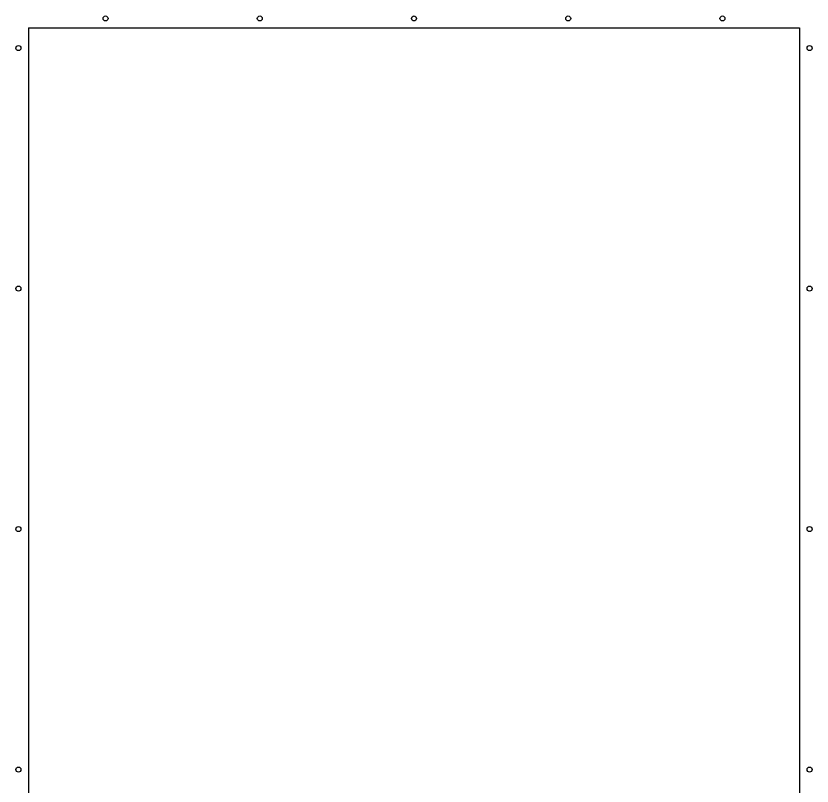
# Model space of a CAD drawing. Header units: inches. Extents: x -0.5 to 19.7, y 0 to 45.8.
# Drawn here: x -0.31 to 19.56, y 26.59 to 45.8 of the extents above; entities that cross this region are included whole.
import ezdxf

# ---------------------------------------------------------------- set-up
doc = ezdxf.new("R2010")
doc.units = ezdxf.units.IN
doc.header["$MEASUREMENT"] = 0
doc.layers.add('6A_125BIT_500DEP', color=7, linetype='Continuous')
doc.layers.add('8_250BIT_500OUTLINE', color=7, linetype='Continuous')

msp = doc.modelspace()

# ---------------------------------------------------------------- linework, layer by layer
at = {"layer": '6A_125BIT_500DEP', "linetype": 'Continuous'}
for centre in [(1.925, 45.738), (5.775, 45.738), (9.625, 45.738), (13.475, 45.738), (17.325, 45.738), (-0.25, 45), (19.5, 45), (-0.25, 39), (19.5, 39), (-0.25, 33), (19.5, 33), (-0.25, 27), (19.5, 27)]:
    msp.add_circle(centre, 0.0625, dxfattribs=at)
at = {"layer": '8_250BIT_500OUTLINE', "linetype": 'Continuous'}
for p, q in [((0, 45.5), (0, 3.602)), ((0, 45.5), (19.25, 45.5)), ((19.25, 45.5), (19.25, 4.165))]:
    msp.add_line(p, q, dxfattribs=at)

doc.saveas('drawing.dxf')
